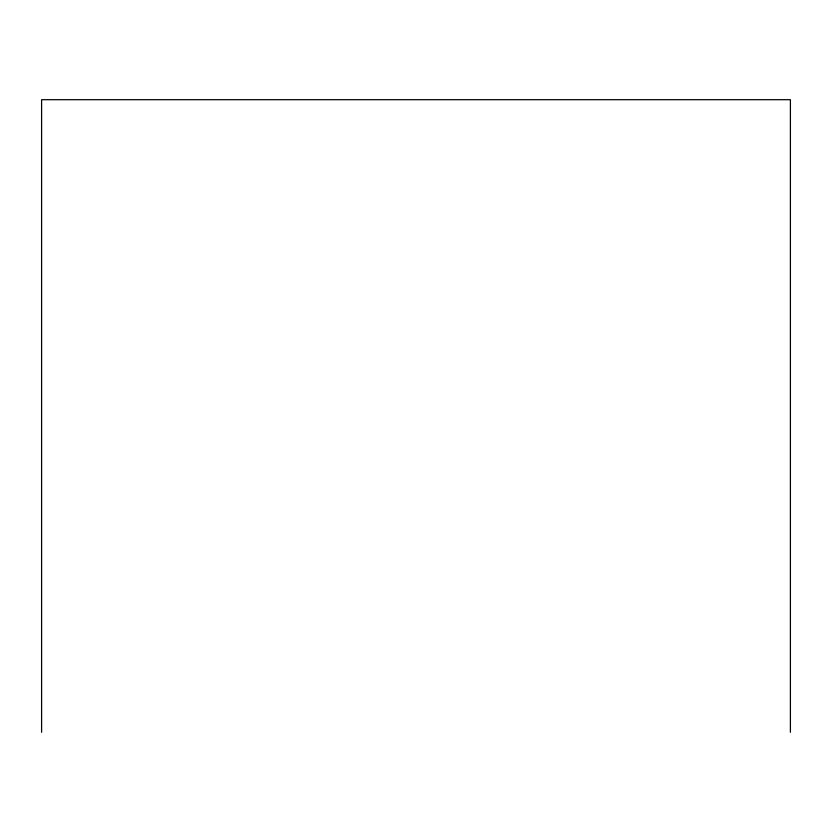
<?xml version="1.0" encoding="UTF-8"?>
<svg xmlns="http://www.w3.org/2000/svg" width="832" height="832" viewBox="0 0 832 832"><rect width="100%" height="100%" fill="white"/><g stroke="black" fill="none" stroke-linecap="round" stroke-linejoin="round"><path stroke-width="1.25" d="M790.4 732.306L790.4 99.694L41.6 99.694L41.6 732.306"/></g></svg>
